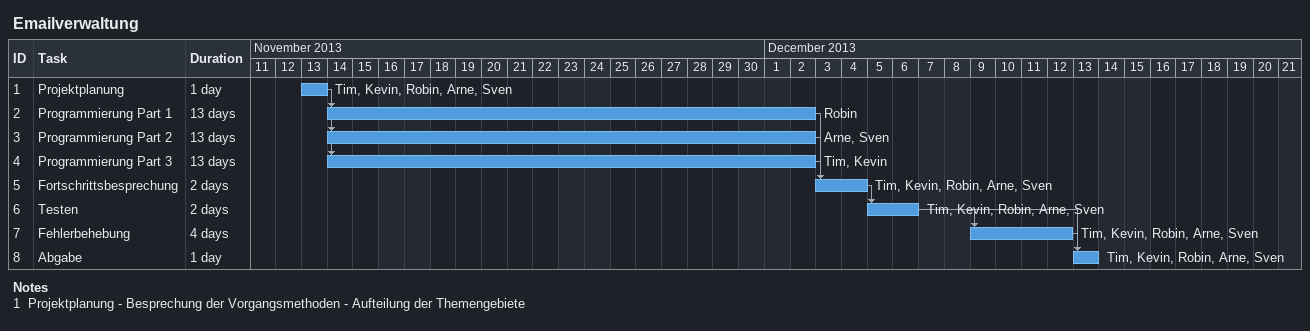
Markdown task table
Emailverwaltung

| ID | Task | Duration | Start | Finish | Predecessors | Resources |
|---|---|---|---|---|---|---|
| 1 | Projektplanung | 1d | 2013-11-13 | 2013-11-13 |  | Tim, Kevin, Robin, Arne, Sven |
| 2 | Programmierung Part 1 | 13d | 2013-11-14 | 2013-12-02 | 1 | Robin |
| 3 | Programmierung Part 2 | 13d | 2013-11-14 | 2013-12-02 | 1 | Arne, Sven |
| 4 | Programmierung Part 3 | 13d | 2013-11-14 | 2013-12-02 | 1 | Tim, Kevin |
| 5 | Fortschrittsbesprechung | 2d | 2013-12-03 | 2013-12-04 | 2, 3, 4 | Tim, Kevin, Robin, Arne, Sven |
| 6 | Testen | 2d | 2013-12-05 | 2013-12-06 | 5 | Tim, Kevin, Robin, Arne, Sven |
| 7 | Fehlerbehebung | 4d | 2013-12-09 | 2013-12-12 | 6 | Tim, Kevin, Robin, Arne, Sven |
| 8 | Abgabe | 1d | 2013-12-13 | 2013-12-13 | 6, 7 | Tim, Kevin, Robin, Arne, Sven |

Notes
- 1: Projektplanung - Besprechung der Vorgangsmethoden - Aufteilung der Themengebiete
